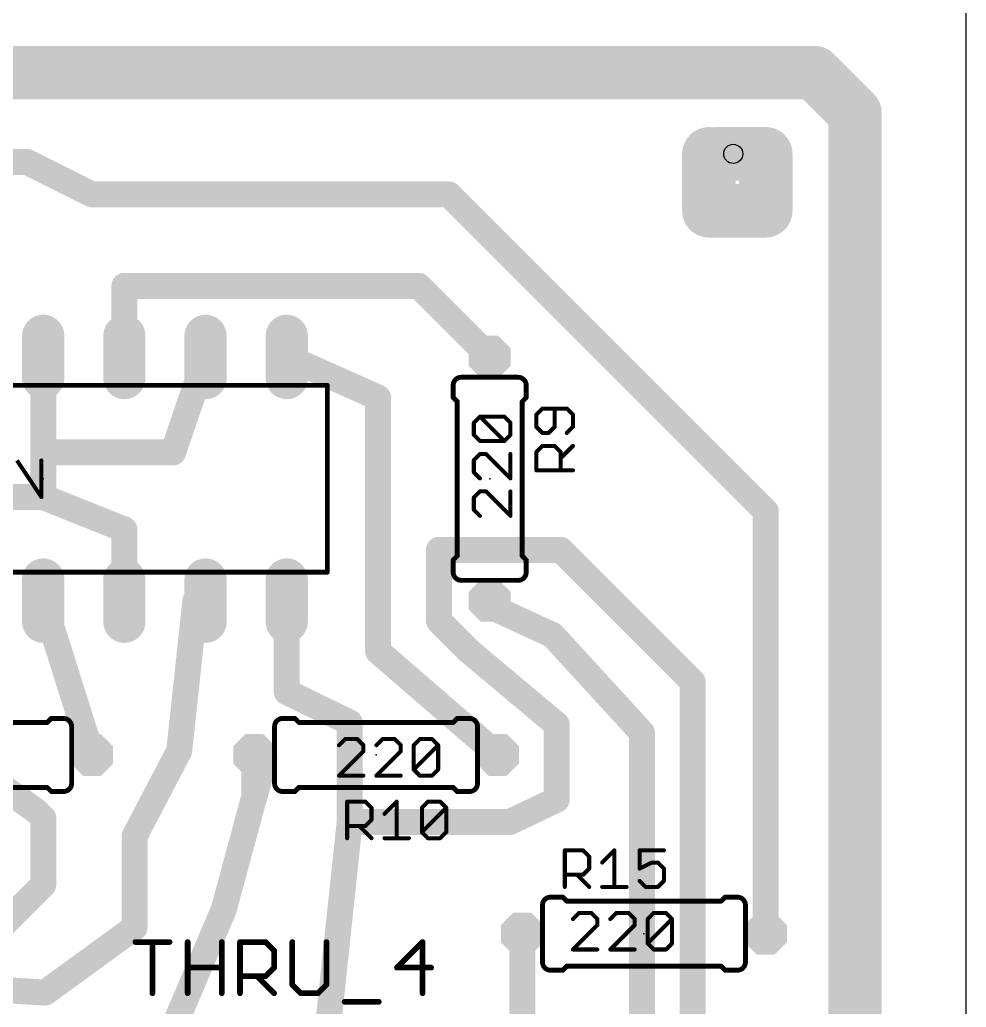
# Model space of a CAD drawing. Extents: x -0.06 to 3.94, y -0.06 to 3.15.
# Drawn here: x 2.771 to 3.937, y 0.649 to 1.865 of the extents above; entities that cross this region are included whole.
import ezdxf

# ---------------------------------------------------------------- set-up
doc = ezdxf.new("R2010")
doc.units = 0
for name, color, linetype in [('16', 175, 'CONTINUOUS'), ('17', 82, 'CONTINUOUS'), ('20', 7, 'CONTINUOUS'), ('21', 253, 'CONTINUOUS'), ('23', 7, 'CONTINUOUS'), ('25', 253, 'CONTINUOUS'), ('27', 253, 'CONTINUOUS'), ('46', 140, 'CONTINUOUS'), ('51', 253, 'CONTINUOUS')]:
    doc.layers.add(name, color=color, linetype=linetype)

# ---------------------------------------------------------------- blocks, each defined once
blk = doc.blocks.new('LONGP100')
at = {"const_width": 1}
blk.add_lwpolyline([(-0.5, 0), (0.5, 0)], dxfattribs=at)
at = {"const_width": 0.5}
for points in [[(-0.5, 0.25, 1), (-0.5, -0.25)], [(0.5, -0.25, 1), (0.5, 0.25)]]:
    blk.add_lwpolyline(points, format="xyb", dxfattribs=at)
blk = doc.blocks.new('RECT')
blk.add_solid([(-0.5, -0.5), (0.5, -0.5), (-0.5, 0.5), (0.5, 0.5)])
blk = doc.blocks.new('OCTAGONP')
at = {"const_width": 0.5}
blk.add_lwpolyline([(-0.25, -0.103553), (-0.25, 0.103553), (-0.103553, 0.25), (0.103553, 0.25), (0.25, 0.103553), (0.25, -0.103553), (0.103553, -0.25), (-0.103553, -0.25), (-0.25, -0.103553), (-0.25, 0.103553)], dxfattribs=at)

msp = doc.modelspace()

# ---------------------------------------------------------------- linework, layer by layer
at = {"layer": '16', "const_width": 0.032}
for points in [[(2.78, 1.69), (2.62, 1.69)], [(2.86, 1.65), (2.78, 1.69)], [(3.3, 1.65), (2.86, 1.65)], [(3.69, 1.26), (3.3, 1.65)], [(2.9, 1.5375), (2.9, 1.45)], [(3.2625, 1.5375), (2.9, 1.5375)], [(3.35, 1.45), (3.2625, 1.5375)], [(2.8, 1.3325), (2.8, 1.45)], [(2.96, 1.3325), (3, 1.45)], [(3.1, 1.45), (3.2125, 1.4)], [(3.2125, 1.4), (3.2125, 1.0875)], [(2.8, 1.2775), (2.8, 1.3325)], [(2.8, 1.3325), (2.96, 1.3325)], [(2.6, 1.2775), (2.8, 1.2775)], [(2.8, 1.2775), (2.9, 1.2375)], [(3.69, 0.74), (3.69, 1.26)], [(2.9, 1.2375), (2.9, 1.15)], [(3.2875, 1.2125), (3.2875, 1.125)], [(3.4375, 1.2125), (3.2875, 1.2125)], [(3.6, 1.05), (3.4375, 1.2125)], [(2.8, 1.15), (2.86, 0.96)], [(2.9875, 1.15), (2.9675, 0.965)], [(3, 1.15), (2.9875, 1.15)], [(3.1, 1.0375), (3.1, 1.15)], [(3.3625, 1.1375), (3.35, 1.15)], [(3.4275, 1.1075), (3.3625, 1.1375)], [(3.2875, 1.125), (3.325, 1.0875)], [(3.5375, 0.9875), (3.4275, 1.1075)], [(3.2125, 1.0875), (3.36, 0.96)], [(3.325, 1.0875), (3.4325, 0.9975)], [(3.6, 0.34), (3.6, 1.05)], [(3.1775, 1), (3.1, 1.0375)], [(2.7925, 0.89), (2.61, 1.0225)], [(3.1775, 0.8775), (3.1775, 1)], [(3.4325, 0.9975), (3.4325, 0.905)], [(3.5375, 0.375), (3.5375, 0.9875)], [(2.9675, 0.965), (2.9125, 0.86)], [(3.06, 0.9075), (3.06, 0.96)], [(3.0225, 0.77), (3.0725, 0.955)], [(3.0725, 0.955), (3.06, 0.9075)], [(3.4325, 0.905), (3.375, 0.8775)], [(2.8, 0.8825), (2.7925, 0.89)], [(2.8, 0.8), (2.8, 0.8825)], [(3.1375, 0.5), (3.1775, 0.8775)], [(3.375, 0.8775), (3.1775, 0.8775)], [(2.9125, 0.86), (2.9125, 0.7475)], [(2.7375, 0.7375), (2.8, 0.8)], [(2.95, 0.6), (3.0225, 0.77)], [(2.9125, 0.7475), (2.8025, 0.6675)], [(3.39, 0.74), (3.39, 0.631339)], [(2.8025, 0.6675), (2.6325, 0.6775)]]:
    msp.add_lwpolyline(points, dxfattribs=at)
at = {"layer": '16', "const_width": 0.016}
for points in [[(2.783578, 1.697155, 1), (2.776422, 1.682845)], [(2.78, 1.682, 1), (2.78, 1.698)], [(2.86, 1.658, 1), (2.86, 1.642)], [(3.305657, 1.655657, 1), (3.294343, 1.644343)], [(3.3, 1.642, 1), (3.3, 1.658)], [(2.856422, 1.642845, 1), (2.863578, 1.657155)], [(2.908, 1.5375, 1), (2.892, 1.5375)], [(2.9, 1.5455, 1), (2.9, 1.5295)], [(3.268157, 1.543157, 1), (3.256843, 1.531843)], [(3.2625, 1.5295, 1), (3.2625, 1.5455)], [(2.808, 1.45, 1), (2.792, 1.45)], [(3.007573, 1.447422, 1), (2.992427, 1.452578)], [(3.103249, 1.45731, 1), (3.096751, 1.44269)], [(3.344343, 1.444343, 1), (3.355657, 1.455657)], [(2.892, 1.45, 1), (2.908, 1.45)], [(3.2205, 1.4, 1), (3.2045, 1.4)], [(3.209251, 1.39269, 1), (3.215749, 1.40731)], [(2.808, 1.3325, 1), (2.792, 1.3325)], [(2.8, 1.3405, 1), (2.8, 1.3245)], [(2.792, 1.3325, 1), (2.808, 1.3325)], [(2.952427, 1.335078, 1), (2.967573, 1.329922)], [(2.96, 1.3245, 1), (2.96, 1.3405)], [(2.802971, 1.284928, 1), (2.797029, 1.270072)], [(2.8, 1.2695, 1), (2.8, 1.2855)], [(2.792, 1.2775, 1), (2.808, 1.2775)], [(3.698, 1.26, 1), (3.682, 1.26)], [(3.684343, 1.254343, 1), (3.695657, 1.265657)], [(2.908, 1.2375, 1), (2.892, 1.2375)], [(2.897029, 1.230072, 1), (2.902971, 1.244928)], [(3.2955, 1.2125, 1), (3.2795, 1.2125)], [(3.2875, 1.2205, 1), (3.2875, 1.2045)], [(3.443157, 1.218157, 1), (3.431843, 1.206843)], [(3.4375, 1.2045, 1), (3.4375, 1.2205)], [(2.807629, 1.152409, 1), (2.792371, 1.147591)], [(2.892, 1.15, 1), (2.908, 1.15)], [(2.9875, 1.158, 1), (2.9875, 1.142)], [(2.995454, 1.14914, 1), (2.979546, 1.15086)], [(3, 1.142, 1), (3, 1.158)], [(3.108, 1.15, 1), (3.092, 1.15)], [(3.355657, 1.155657, 1), (3.344343, 1.144343)], [(3.365852, 1.144764, 1), (3.359148, 1.130236)], [(3.356843, 1.131843, 1), (3.368157, 1.143157)], [(3.293157, 1.130657, 1), (3.281843, 1.119343)], [(3.2795, 1.125, 1), (3.2955, 1.125)], [(3.433397, 1.112906, 1), (3.421603, 1.102094)], [(3.424148, 1.100236, 1), (3.430852, 1.114764)], [(3.217732, 1.093552, 1), (3.207268, 1.081448)], [(3.2045, 1.0875, 1), (3.2205, 1.0875)], [(3.330135, 1.093634, 1), (3.319865, 1.081366)], [(3.319343, 1.081843, 1), (3.330657, 1.093157)], [(3.608, 1.05, 1), (3.592, 1.05)], [(3.594343, 1.044343, 1), (3.605657, 1.055657)], [(3.103484, 1.044701, 1), (3.096516, 1.030299)], [(3.092, 1.0375, 1), (3.108, 1.0375)], [(3.1855, 1, 1), (3.1695, 1)], [(3.174016, 0.992799, 1), (3.180984, 1.007201)], [(3.4405, 0.9975, 1), (3.4245, 0.9975)], [(3.427365, 0.991366, 1), (3.437635, 1.003634)], [(3.5455, 0.9875, 1), (3.5295, 0.9875)], [(3.531603, 0.982094, 1), (3.543397, 0.992906)], [(2.959546, 0.96586, 1), (2.975454, 0.96414)], [(2.974587, 0.961288, 1), (2.960413, 0.968712)], [(3.068, 0.96, 1), (3.052, 0.96)], [(3.354768, 0.953948, 1), (3.365232, 0.966052)], [(2.852371, 0.957591, 1), (2.867629, 0.962409)], [(3.080237, 0.952964, 1), (3.064763, 0.957036)], [(3.080223, 0.952913, 1), (3.064777, 0.957087)], [(3.052263, 0.909536, 1), (3.067737, 0.905464)], [(3.052, 0.9075, 1), (3.068, 0.9075)], [(3.4245, 0.905, 1), (3.4405, 0.905)], [(3.435952, 0.897783, 1), (3.429048, 0.912217)], [(2.798157, 0.895657, 1), (2.786843, 0.884343)], [(2.7878, 0.883526, 1), (2.7972, 0.896474)], [(2.808, 0.8825, 1), (2.792, 0.8825)], [(2.794343, 0.876843, 1), (2.805657, 0.888157)], [(3.1775, 0.8855, 1), (3.1775, 0.8695)], [(3.185455, 0.876657, 1), (3.169545, 0.878343)], [(3.371548, 0.884717, 1), (3.378452, 0.870283)], [(3.375, 0.8695, 1), (3.375, 0.8855)], [(2.9205, 0.86, 1), (2.9045, 0.86)], [(3.1695, 0.8775, 1), (3.1855, 0.8775)], [(2.905413, 0.863712, 1), (2.919587, 0.856288)], [(2.805657, 0.794343, 1), (2.794343, 0.805657)], [(2.792, 0.8, 1), (2.808, 0.8)], [(3.014777, 0.772087, 1), (3.030223, 0.767913)], [(3.029859, 0.766862, 1), (3.015141, 0.773138)], [(2.9045, 0.7475, 1), (2.9205, 0.7475)], [(2.917205, 0.74103, 1), (2.907795, 0.75397)], [(3.398, 0.74, 1), (3.382, 0.74)], [(3.682, 0.74, 1), (3.698, 0.74)], [(2.797795, 0.67397, 1), (2.807205, 0.66103)], [(2.80203, 0.659514, 1), (2.80297, 0.675486)]]:
    msp.add_lwpolyline(points, format="xyb", dxfattribs=at)
at = {"layer": '20'}
msp.add_line((3.937008, 0), (3.937008, 3.149606), dxfattribs=at)
msp.add_circle((3.65, 1.7), 0.011811, dxfattribs=at)
at = {"layer": '21'}
for points, const_width in [([(3.315, 1.425, 0.414214), (3.305, 1.415)], 0.006), ([(3.315, 1.4235, 1), (3.315, 1.4265)], 0.003), ([(3.395, 1.415, 0.414214), (3.385, 1.425)], 0.006), ([(3.385, 1.4265, 1), (3.385, 1.4235)], 0.003), ([(3.1515, 1.415, 1), (3.1485, 1.415)], 0.003), ([(3.15, 1.4135, 1), (3.15, 1.4165)], 0.003), ([(3.3065, 1.415, 1), (3.3035, 1.415)], 0.003), ([(3.3035, 1.415, 1), (3.3065, 1.415)], 0.003), ([(3.3965, 1.415, 1), (3.3935, 1.415)], 0.003), ([(3.3935, 1.415, 1), (3.3965, 1.415)], 0.003), ([(3.306061, 1.401061, 1), (3.303939, 1.398939)], 0.003), ([(3.3035, 1.4, 1), (3.3065, 1.4)], 0.003), ([(3.3935, 1.4, 1), (3.3965, 1.4)], 0.003), ([(3.396061, 1.398939, 1), (3.393939, 1.401061)], 0.003), ([(3.3115, 1.395, 1), (3.3085, 1.395)], 0.003), ([(3.308939, 1.393939, 1), (3.311061, 1.396061)], 0.003), ([(3.3915, 1.395, 1), (3.3885, 1.395)], 0.003), ([(3.388939, 1.396061, 1), (3.391061, 1.393939)], 0.003), ([(3.3085, 1.205, 1), (3.3115, 1.205)], 0.003), ([(3.311061, 1.203939, 1), (3.308939, 1.206061)], 0.003), ([(3.391061, 1.206061, 1), (3.388939, 1.203939)], 0.003), ([(3.3885, 1.205, 1), (3.3915, 1.205)], 0.003), ([(3.3065, 1.2, 1), (3.3035, 1.2)], 0.003), ([(3.303939, 1.201061, 1), (3.306061, 1.198939)], 0.003), ([(3.3965, 1.2, 1), (3.3935, 1.2)], 0.003), ([(3.393939, 1.198939, 1), (3.396061, 1.201061)], 0.003), ([(3.1485, 1.185, 1), (3.1515, 1.185)], 0.003), ([(3.15, 1.1835, 1), (3.15, 1.1865)], 0.003), ([(3.305, 1.185, 0.414214), (3.315, 1.175)], 0.006), ([(3.3065, 1.185, 1), (3.3035, 1.185)], 0.003), ([(3.3035, 1.185, 1), (3.3065, 1.185)], 0.003), ([(3.385, 1.175, 0.414214), (3.395, 1.185)], 0.006), ([(3.3965, 1.185, 1), (3.3935, 1.185)], 0.003), ([(3.3935, 1.185, 1), (3.3965, 1.185)], 0.003), ([(3.315, 1.1735, 1), (3.315, 1.1765)], 0.003), ([(3.385, 1.1765, 1), (3.385, 1.1735)], 0.003), ([(2.803939, 1.001061, 1), (2.806061, 0.998939)], 0.003), ([(2.805, 0.9985, 1), (2.805, 1.0015)], 0.003), ([(2.81, 1.0065, 1), (2.81, 1.0035)], 0.003), ([(2.811061, 1.003939, 1), (2.808939, 1.006061)], 0.003), ([(2.835, 0.995, 0.414214), (2.825, 1.005)], 0.006), ([(2.825, 1.0065, 1), (2.825, 1.0035)], 0.003), ([(2.825, 1.0035, 1), (2.825, 1.0065)], 0.003), ([(3.095, 1.005, 0.414214), (3.085, 0.995)], 0.006), ([(3.095, 1.0065, 1), (3.095, 1.0035)], 0.003), ([(3.095, 1.0035, 1), (3.095, 1.0065)], 0.003), ([(3.111061, 1.006061, 1), (3.108939, 1.003939)], 0.003), ([(3.11, 1.0035, 1), (3.11, 1.0065)], 0.003), ([(3.115, 1.0015, 1), (3.115, 0.9985)], 0.003), ([(3.113939, 0.998939, 1), (3.116061, 1.001061)], 0.003), ([(3.303939, 1.001061, 1), (3.306061, 0.998939)], 0.003), ([(3.305, 0.9985, 1), (3.305, 1.0015)], 0.003), ([(3.31, 1.0065, 1), (3.31, 1.0035)], 0.003), ([(3.311061, 1.003939, 1), (3.308939, 1.006061)], 0.003), ([(3.335, 0.995, 0.414214), (3.325, 1.005)], 0.006), ([(3.325, 1.0065, 1), (3.325, 1.0035)], 0.003), ([(3.325, 1.0035, 1), (3.325, 1.0065)], 0.003), ([(2.8335, 0.995, 1), (2.8365, 0.995)], 0.003), ([(3.0835, 0.995, 1), (3.0865, 0.995)], 0.003), ([(3.3335, 0.995, 1), (3.3365, 0.995)], 0.003), ([(2.825, 0.915, 0.414214), (2.835, 0.925)], 0.006), ([(2.8365, 0.925, 1), (2.8335, 0.925)], 0.003), ([(3.085, 0.925, 0.414214), (3.095, 0.915)], 0.006), ([(3.0865, 0.925, 1), (3.0835, 0.925)], 0.003), ([(3.325, 0.915, 0.414214), (3.335, 0.925)], 0.006), ([(3.3365, 0.925, 1), (3.3335, 0.925)], 0.003), ([(2.806061, 0.921061, 1), (2.803939, 0.918939)], 0.003), ([(2.805, 0.9185, 1), (2.805, 0.9215)], 0.003), ([(2.81, 0.9165, 1), (2.81, 0.9135)], 0.003), ([(2.808939, 0.913939, 1), (2.811061, 0.916061)], 0.003), ([(2.825, 0.9165, 1), (2.825, 0.9135)], 0.003), ([(2.825, 0.9135, 1), (2.825, 0.9165)], 0.003), ([(3.095, 0.9165, 1), (3.095, 0.9135)], 0.003), ([(3.095, 0.9135, 1), (3.095, 0.9165)], 0.003), ([(3.108939, 0.916061, 1), (3.111061, 0.913939)], 0.003), ([(3.11, 0.9135, 1), (3.11, 0.9165)], 0.003), ([(3.115, 0.9215, 1), (3.115, 0.9185)], 0.003), ([(3.116061, 0.918939, 1), (3.113939, 0.921061)], 0.003), ([(3.306061, 0.921061, 1), (3.303939, 0.918939)], 0.003), ([(3.305, 0.9185, 1), (3.305, 0.9215)], 0.003), ([(3.31, 0.9165, 1), (3.31, 0.9135)], 0.003), ([(3.308939, 0.913939, 1), (3.311061, 0.916061)], 0.003), ([(3.325, 0.9165, 1), (3.325, 0.9135)], 0.003), ([(3.325, 0.9135, 1), (3.325, 0.9165)], 0.003), ([(3.425, 0.785, 0.414214), (3.415, 0.775)], 0.006), ([(3.425, 0.7865, 1), (3.425, 0.7835)], 0.003), ([(3.425, 0.7835, 1), (3.425, 0.7865)], 0.003), ([(3.441061, 0.786061, 1), (3.438939, 0.783939)], 0.003), ([(3.44, 0.7835, 1), (3.44, 0.7865)], 0.003), ([(3.445, 0.7815, 1), (3.445, 0.7785)], 0.003), ([(3.443939, 0.778939, 1), (3.446061, 0.781061)], 0.003), ([(3.633939, 0.781061, 1), (3.636061, 0.778939)], 0.003), ([(3.635, 0.7785, 1), (3.635, 0.7815)], 0.003), ([(3.64, 0.7865, 1), (3.64, 0.7835)], 0.003), ([(3.641061, 0.783939, 1), (3.638939, 0.786061)], 0.003), ([(3.665, 0.775, 0.414214), (3.655, 0.785)], 0.006), ([(3.655, 0.7865, 1), (3.655, 0.7835)], 0.003), ([(3.655, 0.7835, 1), (3.655, 0.7865)], 0.003), ([(3.4135, 0.775, 1), (3.4165, 0.775)], 0.003), ([(3.6635, 0.775, 1), (3.6665, 0.775)], 0.003), ([(3.415, 0.705, 0.414214), (3.425, 0.695)], 0.006), ([(3.4165, 0.705, 1), (3.4135, 0.705)], 0.003), ([(3.655, 0.695, 0.414214), (3.665, 0.705)], 0.006), ([(3.6665, 0.705, 1), (3.6635, 0.705)], 0.003), ([(3.425, 0.6965, 1), (3.425, 0.6935)], 0.003), ([(3.425, 0.6935, 1), (3.425, 0.6965)], 0.003), ([(3.438939, 0.696061, 1), (3.441061, 0.693939)], 0.003), ([(3.44, 0.6935, 1), (3.44, 0.6965)], 0.003), ([(3.445, 0.7015, 1), (3.445, 0.6985)], 0.003), ([(3.446061, 0.698939, 1), (3.443939, 0.701061)], 0.003), ([(3.636061, 0.701061, 1), (3.633939, 0.698939)], 0.003), ([(3.635, 0.6985, 1), (3.635, 0.7015)], 0.003), ([(3.64, 0.6965, 1), (3.64, 0.6935)], 0.003), ([(3.638939, 0.693939, 1), (3.641061, 0.696061)], 0.003), ([(3.655, 0.6965, 1), (3.655, 0.6935)], 0.003), ([(3.655, 0.6935, 1), (3.655, 0.6965)], 0.003)]:
    msp.add_lwpolyline(points, format="xyb", dxfattribs=dict(at, const_width=const_width))
at = {"layer": '21', "const_width": 0.006}
for points in [[(3.15, 1.415), (2.45, 1.415)], [(3.15, 1.415), (3.15, 1.185)], [(3.305, 1.415), (3.305, 1.4)], [(3.395, 1.415), (3.395, 1.4)], [(3.31, 1.395), (3.305, 1.4)], [(3.39, 1.395), (3.395, 1.4)], [(3.31, 1.205), (3.31, 1.395)], [(3.39, 1.205), (3.39, 1.395)], [(3.31, 1.205), (3.305, 1.2)], [(3.39, 1.205), (3.395, 1.2)], [(3.305, 1.185), (3.305, 1.2)], [(3.395, 1.185), (3.395, 1.2)], [(2.45, 1.185), (3.15, 1.185)], [(2.805, 1), (2.615, 1)], [(2.805, 1), (2.81, 1.005)], [(2.825, 1.005), (2.81, 1.005)], [(3.095, 1.005), (3.11, 1.005)], [(3.115, 1), (3.11, 1.005)], [(3.115, 1), (3.305, 1)], [(3.305, 1), (3.31, 1.005)], [(3.325, 1.005), (3.31, 1.005)], [(2.805, 0.92), (2.615, 0.92)], [(2.805, 0.92), (2.81, 0.915)], [(2.825, 0.915), (2.81, 0.915)], [(3.095, 0.915), (3.11, 0.915)], [(3.115, 0.92), (3.11, 0.915)], [(3.115, 0.92), (3.305, 0.92)], [(3.305, 0.92), (3.31, 0.915)], [(3.325, 0.915), (3.31, 0.915)], [(3.425, 0.785), (3.44, 0.785)], [(3.445, 0.78), (3.44, 0.785)], [(3.635, 0.78), (3.445, 0.78)], [(3.635, 0.78), (3.64, 0.785)], [(3.655, 0.785), (3.64, 0.785)], [(3.425, 0.695), (3.44, 0.695)], [(3.445, 0.7), (3.44, 0.695)], [(3.635, 0.7), (3.445, 0.7)], [(3.635, 0.7), (3.64, 0.695)], [(3.655, 0.695), (3.64, 0.695)]]:
    msp.add_lwpolyline(points, dxfattribs=at)
at = {"layer": '23'}
for p in [(2.8, 1.3), (3.35, 1.3), (3.21, 0.96), (3.54, 0.74)]:
    msp.add_point(p, dxfattribs=at)
at = {"layer": '25'}
for points, const_width in [([(3.414968, 1.386486), (3.407462, 1.37898)], 0.005), ([(3.444994, 1.386486), (3.414968, 1.386486)], 0.005), ([(3.429981, 1.363967), (3.429981, 1.386486)], 0.005), ([(3.4525, 1.37898), (3.444994, 1.386486)], 0.005), ([(3.407462, 1.37898), (3.407462, 1.363967)], 0.005), ([(3.4525, 1.363967), (3.4525, 1.37898)], 0.005), ([(3.407462, 1.363967), (3.414968, 1.356461)], 0.005), ([(3.422474, 1.356461), (3.429981, 1.363967)], 0.005), ([(3.444994, 1.356461), (3.4525, 1.363967)], 0.005), ([(3.414968, 1.356461), (3.422474, 1.356461)], 0.005), ([(3.407462, 1.332941), (3.414968, 1.340447)], 0.005), ([(3.414968, 1.340447), (3.429981, 1.340447)], 0.005), ([(3.429981, 1.340447), (3.437487, 1.332941)], 0.005), ([(3.437487, 1.325434), (3.4525, 1.340447)], 0.005), ([(3.407462, 1.310421), (3.407462, 1.332941)], 0.005), ([(3.437487, 1.332941), (3.437487, 1.310421)], 0.005), ([(3.4525, 1.310421), (3.407462, 1.310421)], 0.005), ([(3.174382, 0.8575), (3.174382, 0.902538)], 0.005), ([(3.174382, 0.902538), (3.196901, 0.902538)], 0.005), ([(3.196901, 0.902538), (3.204408, 0.895032)], 0.005), ([(3.220421, 0.887526), (3.235434, 0.902538)], 0.005), ([(3.235434, 0.902538), (3.235434, 0.8575)], 0.005), ([(3.266461, 0.895032), (3.273967, 0.902538)], 0.005), ([(3.273967, 0.902538), (3.28898, 0.902538)], 0.005), ([(3.28898, 0.902538), (3.296486, 0.895032)], 0.005), ([(3.204408, 0.895032), (3.204408, 0.880019)], 0.005), ([(3.266461, 0.865006), (3.266461, 0.895032)], 0.005), ([(3.266461, 0.865006), (3.296486, 0.895032)], 0.005), ([(3.296486, 0.895032), (3.296486, 0.865006)], 0.005), ([(3.204408, 0.880019), (3.196901, 0.872513)], 0.005), ([(3.196901, 0.872513), (3.174382, 0.872513)], 0.005), ([(3.189395, 0.872513), (3.204408, 0.8575)], 0.005), ([(3.273967, 0.8575), (3.266461, 0.865006)], 0.005), ([(3.296486, 0.865006), (3.28898, 0.8575)], 0.005), ([(3.220421, 0.8575), (3.250447, 0.8575)], 0.005), ([(3.28898, 0.8575), (3.273967, 0.8575)], 0.005), ([(3.4425, 0.7975), (3.4425, 0.842538)], 0.005), ([(3.4425, 0.842538), (3.465019, 0.842538)], 0.005), ([(3.465019, 0.842538), (3.472526, 0.835032)], 0.005), ([(3.488539, 0.827526), (3.503552, 0.842538)], 0.005), ([(3.503552, 0.842538), (3.503552, 0.7975)], 0.005), ([(3.564604, 0.842538), (3.534578, 0.842538)], 0.005), ([(3.534578, 0.842538), (3.534578, 0.820019)], 0.005), ([(3.472526, 0.835032), (3.472526, 0.820019)], 0.005), ([(3.534578, 0.820019), (3.549591, 0.827526)], 0.005), ([(3.549591, 0.827526), (3.557098, 0.827526)], 0.005), ([(3.557098, 0.827526), (3.564604, 0.820019)], 0.005), ([(3.465019, 0.812513), (3.4425, 0.812513)], 0.005), ([(3.457513, 0.812513), (3.472526, 0.7975)], 0.005), ([(3.472526, 0.820019), (3.465019, 0.812513)], 0.005), ([(3.564604, 0.820019), (3.564604, 0.805006)], 0.005), ([(3.542085, 0.7975), (3.534578, 0.805006)], 0.005), ([(3.564604, 0.805006), (3.557098, 0.7975)], 0.005), ([(3.488539, 0.7975), (3.518565, 0.7975)], 0.005), ([(3.557098, 0.7975), (3.542085, 0.7975)], 0.005), ([(2.9135, 0.729703), (2.955536, 0.729703)], 0.007), ([(2.934518, 0.66665), (2.934518, 0.729703)], 0.007), ([(2.977955, 0.66665), (2.977955, 0.729703)], 0.007), ([(3.019991, 0.729703), (3.019991, 0.66665)], 0.007), ([(3.04241, 0.66665), (3.04241, 0.729703)], 0.007), ([(3.04241, 0.729703), (3.073937, 0.729703)], 0.007), ([(3.073937, 0.729703), (3.084446, 0.719195)], 0.007), ([(3.106865, 0.729703), (3.106865, 0.677159)], 0.007), ([(3.148901, 0.677159), (3.148901, 0.729703)], 0.007), ([(3.267302, 0.729703), (3.235775, 0.698177)], 0.007), ([(3.267302, 0.66665), (3.267302, 0.729703)], 0.007), ([(3.084446, 0.719195), (3.084446, 0.698177)], 0.007), ([(2.977955, 0.698177), (3.019991, 0.698177)], 0.007), ([(3.084446, 0.698177), (3.073937, 0.687668)], 0.007), ([(3.235775, 0.698177), (3.277811, 0.698177)], 0.007), ([(3.073937, 0.687668), (3.04241, 0.687668)], 0.007), ([(3.063428, 0.687668), (3.084446, 0.66665)], 0.007), ([(3.106865, 0.677159), (3.117374, 0.66665)], 0.007), ([(3.117374, 0.66665), (3.138392, 0.66665)], 0.007), ([(3.138392, 0.66665), (3.148901, 0.677159)], 0.007), ([(3.17132, 0.656141), (3.213356, 0.656141)], 0.007)]:
    msp.add_lwpolyline(points, dxfattribs=dict(at, const_width=const_width))
for points, const_width in [([(3.414968, 1.387736, 1), (3.414968, 1.385236)], 0.0025), ([(3.415852, 1.385602, 1), (3.414084, 1.38737)], 0.0025), ([(3.431231, 1.386486, 1), (3.428731, 1.386486)], 0.0025), ([(3.445877, 1.38737, 1), (3.44411, 1.385602)], 0.0025), ([(3.444994, 1.385236, 1), (3.444994, 1.387736)], 0.0025), ([(3.408712, 1.37898, 1), (3.406212, 1.37898)], 0.0025), ([(3.406578, 1.379864, 1), (3.408345, 1.378096)], 0.0025), ([(3.45375, 1.37898, 1), (3.45125, 1.37898)], 0.0025), ([(3.451616, 1.378096, 1), (3.453384, 1.379864)], 0.0025), ([(3.408345, 1.364851, 1), (3.406578, 1.363083)], 0.0025), ([(3.406212, 1.363967, 1), (3.408712, 1.363967)], 0.0025), ([(3.428731, 1.363967, 1), (3.431231, 1.363967)], 0.0025), ([(3.430865, 1.363083, 1), (3.429097, 1.364851)], 0.0025), ([(3.45125, 1.363967, 1), (3.45375, 1.363967)], 0.0025), ([(3.453384, 1.363083, 1), (3.451616, 1.364851)], 0.0025), ([(3.414968, 1.357711, 1), (3.414968, 1.355211)], 0.0025), ([(3.414084, 1.355577, 1), (3.415852, 1.357345)], 0.0025), ([(3.421591, 1.357345, 1), (3.423358, 1.355577)], 0.0025), ([(3.422474, 1.355211, 1), (3.422474, 1.357711)], 0.0025), ([(3.44411, 1.357345, 1), (3.445877, 1.355577)], 0.0025), ([(3.414968, 1.341697, 1), (3.414968, 1.339197)], 0.0025), ([(3.415852, 1.339563, 1), (3.414084, 1.341331)], 0.0025), ([(3.430865, 1.341331, 1), (3.429097, 1.339563)], 0.0025), ([(3.429981, 1.339197, 1), (3.429981, 1.341697)], 0.0025), ([(3.453384, 1.339563, 1), (3.451616, 1.341331)], 0.0025), ([(3.408712, 1.332941, 1), (3.406212, 1.332941)], 0.0025), ([(3.406578, 1.333824, 1), (3.408345, 1.332057)], 0.0025), ([(3.438737, 1.332941, 1), (3.436237, 1.332941)], 0.0025), ([(3.436603, 1.326318, 1), (3.438371, 1.32455)], 0.0025), ([(3.436603, 1.332057, 1), (3.438371, 1.333824)], 0.0025), ([(3.407462, 1.311671, 1), (3.407462, 1.309171)], 0.0025), ([(3.406212, 1.310421, 1), (3.408712, 1.310421)], 0.0025), ([(3.436237, 1.310421, 1), (3.438737, 1.310421)], 0.0025), ([(3.4525, 1.309171, 1), (3.4525, 1.311671)], 0.0025), ([(3.175632, 0.902538, 1), (3.173132, 0.902538)], 0.0025), ([(3.174382, 0.903788, 1), (3.174382, 0.901288)], 0.0025), ([(3.197785, 0.903422, 1), (3.196017, 0.901655)], 0.0025), ([(3.196901, 0.901288, 1), (3.196901, 0.903788)], 0.0025), ([(3.236684, 0.902538, 1), (3.234184, 0.902538)], 0.0025), ([(3.236318, 0.901655, 1), (3.23455, 0.903422)], 0.0025), ([(3.273967, 0.903788, 1), (3.273967, 0.901288)], 0.0025), ([(3.274851, 0.901655, 1), (3.273083, 0.903422)], 0.0025), ([(3.289864, 0.903422, 1), (3.288096, 0.901655)], 0.0025), ([(3.28898, 0.901288, 1), (3.28898, 0.903788)], 0.0025), ([(3.205658, 0.895032, 1), (3.203158, 0.895032)], 0.0025), ([(3.203524, 0.894148, 1), (3.205291, 0.895916)], 0.0025), ([(3.219537, 0.888409, 1), (3.221305, 0.886642)], 0.0025), ([(3.267711, 0.895032, 1), (3.265211, 0.895032)], 0.0025), ([(3.265577, 0.895916, 1), (3.267344, 0.894148)], 0.0025), ([(3.297736, 0.895032, 1), (3.295236, 0.895032)], 0.0025), ([(3.29737, 0.894148, 1), (3.295602, 0.895916)], 0.0025), ([(3.295602, 0.894148, 1), (3.29737, 0.895916)], 0.0025), ([(3.203158, 0.880019, 1), (3.205658, 0.880019)], 0.0025), ([(3.205291, 0.879135, 1), (3.203524, 0.880903)], 0.0025), ([(3.174382, 0.873763, 1), (3.174382, 0.871263)], 0.0025), ([(3.190279, 0.873397, 1), (3.188511, 0.871629)], 0.0025), ([(3.196017, 0.873397, 1), (3.197785, 0.871629)], 0.0025), ([(3.196901, 0.871263, 1), (3.196901, 0.873763)], 0.0025), ([(3.267344, 0.86589, 1), (3.265577, 0.864123)], 0.0025), ([(3.265577, 0.86589, 1), (3.267344, 0.864123)], 0.0025), ([(3.265211, 0.865006, 1), (3.267711, 0.865006)], 0.0025), ([(3.295236, 0.865006, 1), (3.297736, 0.865006)], 0.0025), ([(3.29737, 0.864123, 1), (3.295602, 0.86589)], 0.0025), ([(3.173132, 0.8575, 1), (3.175632, 0.8575)], 0.0025), ([(3.203524, 0.856616, 1), (3.205291, 0.858384)], 0.0025), ([(3.220421, 0.85875, 1), (3.220421, 0.85625)], 0.0025), ([(3.234184, 0.8575, 1), (3.236684, 0.8575)], 0.0025), ([(3.250447, 0.85625, 1), (3.250447, 0.85875)], 0.0025), ([(3.273967, 0.85875, 1), (3.273967, 0.85625)], 0.0025), ([(3.273083, 0.856616, 1), (3.274851, 0.858384)], 0.0025), ([(3.288096, 0.858384, 1), (3.289864, 0.856616)], 0.0025), ([(3.28898, 0.85625, 1), (3.28898, 0.85875)], 0.0025), ([(3.44375, 0.842538, 1), (3.44125, 0.842538)], 0.0025), ([(3.4425, 0.843788, 1), (3.4425, 0.841288)], 0.0025), ([(3.465903, 0.843422, 1), (3.464135, 0.841655)], 0.0025), ([(3.465019, 0.841288, 1), (3.465019, 0.843788)], 0.0025), ([(3.504802, 0.842538, 1), (3.502302, 0.842538)], 0.0025), ([(3.504436, 0.841655, 1), (3.502668, 0.843422)], 0.0025), ([(3.534578, 0.843788, 1), (3.534578, 0.841288)], 0.0025), ([(3.535828, 0.842538, 1), (3.533328, 0.842538)], 0.0025), ([(3.564604, 0.841288, 1), (3.564604, 0.843788)], 0.0025), ([(3.473776, 0.835032, 1), (3.471276, 0.835032)], 0.0025), ([(3.471642, 0.834148, 1), (3.473409, 0.835916)], 0.0025), ([(3.487655, 0.828409, 1), (3.489423, 0.826642)], 0.0025), ([(3.549591, 0.828776, 1), (3.549591, 0.826276)], 0.0025), ([(3.55015, 0.826408, 1), (3.549032, 0.828644)], 0.0025), ([(3.557982, 0.828409, 1), (3.556214, 0.826642)], 0.0025), ([(3.557098, 0.826276, 1), (3.557098, 0.828776)], 0.0025), ([(3.4425, 0.813763, 1), (3.4425, 0.811263)], 0.0025), ([(3.458397, 0.813397, 1), (3.456629, 0.811629)], 0.0025), ([(3.464135, 0.813397, 1), (3.465903, 0.811629)], 0.0025), ([(3.465019, 0.811263, 1), (3.465019, 0.813763)], 0.0025), ([(3.471276, 0.820019, 1), (3.473776, 0.820019)], 0.0025), ([(3.473409, 0.819135, 1), (3.471642, 0.820903)], 0.0025), ([(3.534019, 0.821137, 1), (3.535138, 0.818901)], 0.0025), ([(3.533328, 0.820019, 1), (3.535828, 0.820019)], 0.0025), ([(3.565854, 0.820019, 1), (3.563354, 0.820019)], 0.0025), ([(3.56372, 0.819135, 1), (3.565488, 0.820903)], 0.0025), ([(3.535462, 0.80589, 1), (3.533695, 0.804123)], 0.0025), ([(3.563354, 0.805006, 1), (3.565854, 0.805006)], 0.0025), ([(3.565488, 0.804123, 1), (3.56372, 0.80589)], 0.0025), ([(3.44125, 0.7975, 1), (3.44375, 0.7975)], 0.0025), ([(3.471642, 0.796616, 1), (3.473409, 0.798384)], 0.0025), ([(3.488539, 0.79875, 1), (3.488539, 0.79625)], 0.0025), ([(3.502302, 0.7975, 1), (3.504802, 0.7975)], 0.0025), ([(3.518565, 0.79625, 1), (3.518565, 0.79875)], 0.0025), ([(3.542085, 0.79875, 1), (3.542085, 0.79625)], 0.0025), ([(3.541201, 0.796616, 1), (3.542969, 0.798384)], 0.0025), ([(3.556214, 0.798384, 1), (3.557982, 0.796616)], 0.0025), ([(3.557098, 0.79625, 1), (3.557098, 0.79875)], 0.0025), ([(2.9135, 0.731453, 1), (2.9135, 0.727953)], 0.0035), ([(2.936268, 0.729703, 1), (2.932768, 0.729703)], 0.0035), ([(2.955536, 0.727953, 1), (2.955536, 0.731453)], 0.0035), ([(2.979705, 0.729703, 1), (2.976205, 0.729703)], 0.0035), ([(3.021741, 0.729703, 1), (3.018241, 0.729703)], 0.0035), ([(3.04416, 0.729703, 1), (3.04066, 0.729703)], 0.0035), ([(3.04241, 0.731453, 1), (3.04241, 0.727953)], 0.0035), ([(3.075174, 0.730941, 1), (3.072699, 0.728466)], 0.0035), ([(3.073937, 0.727953, 1), (3.073937, 0.731453)], 0.0035), ([(3.108615, 0.729703, 1), (3.105115, 0.729703)], 0.0035), ([(3.150651, 0.729703, 1), (3.147151, 0.729703)], 0.0035), ([(3.269052, 0.729703, 1), (3.265552, 0.729703)], 0.0035), ([(3.268539, 0.728466, 1), (3.266064, 0.730941)], 0.0035), ([(3.086196, 0.719195, 1), (3.082696, 0.719195)], 0.0035), ([(3.083208, 0.717957, 1), (3.085683, 0.720432)], 0.0035), ([(2.977955, 0.699927, 1), (2.977955, 0.696427)], 0.0035), ([(3.019991, 0.696427, 1), (3.019991, 0.699927)], 0.0035), ([(3.082696, 0.698177, 1), (3.086196, 0.698177)], 0.0035), ([(3.085683, 0.696939, 1), (3.083208, 0.699414)], 0.0035), ([(3.234537, 0.699414, 1), (3.237012, 0.696939)], 0.0035), ([(3.235775, 0.699927, 1), (3.235775, 0.696427)], 0.0035), ([(3.277811, 0.696427, 1), (3.277811, 0.699927)], 0.0035), ([(3.04241, 0.689418, 1), (3.04241, 0.685918)], 0.0035), ([(3.064665, 0.688905, 1), (3.06219, 0.68643)], 0.0035), ([(3.072699, 0.688905, 1), (3.075174, 0.68643)], 0.0035), ([(3.073937, 0.685918, 1), (3.073937, 0.689418)], 0.0035), ([(3.083208, 0.665412, 1), (3.085683, 0.667887)], 0.0035), ([(3.108102, 0.678396, 1), (3.105627, 0.675921)], 0.0035), ([(3.105115, 0.677159, 1), (3.108615, 0.677159)], 0.0035), ([(3.117374, 0.6684, 1), (3.117374, 0.6649)], 0.0035), ([(3.116136, 0.665412, 1), (3.118611, 0.667887)], 0.0035), ([(3.137154, 0.667887, 1), (3.139629, 0.665412)], 0.0035), ([(3.138392, 0.6649, 1), (3.138392, 0.6684)], 0.0035), ([(3.147151, 0.677159, 1), (3.150651, 0.677159)], 0.0035), ([(3.150138, 0.675921, 1), (3.147663, 0.678396)], 0.0035), ([(2.932768, 0.66665, 1), (2.936268, 0.66665)], 0.0035), ([(2.976205, 0.66665, 1), (2.979705, 0.66665)], 0.0035), ([(3.018241, 0.66665, 1), (3.021741, 0.66665)], 0.0035), ([(3.04066, 0.66665, 1), (3.04416, 0.66665)], 0.0035), ([(3.17132, 0.657891, 1), (3.17132, 0.654391)], 0.0035), ([(3.213356, 0.654391, 1), (3.213356, 0.657891)], 0.0035), ([(3.265552, 0.66665, 1), (3.269052, 0.66665)], 0.0035)]:
    msp.add_lwpolyline(points, format="xyb", dxfattribs=dict(at, const_width=const_width))
at = {"layer": '27', "const_width": 0.005}
for points in [[(3.330462, 1.36898), (3.337968, 1.376486)], [(3.337968, 1.376486), (3.367994, 1.376486)], [(3.367994, 1.346461), (3.337968, 1.376486)], [(3.367994, 1.376486), (3.3755, 1.36898)], [(3.330462, 1.353967), (3.330462, 1.36898)], [(3.3755, 1.36898), (3.3755, 1.353967)], [(3.337968, 1.346461), (3.330462, 1.353967)], [(3.3755, 1.353967), (3.367994, 1.346461)], [(3.367994, 1.346461), (3.337968, 1.346461)], [(3.337968, 1.330447), (3.330462, 1.32294)], [(3.330462, 1.32294), (3.330462, 1.307928)], [(3.345474, 1.330447), (3.337968, 1.330447)], [(3.3755, 1.300421), (3.345474, 1.330447)], [(3.3755, 1.330447), (3.3755, 1.300421)], [(2.767696, 1.322538), (2.797722, 1.2775)], [(2.797722, 1.2775), (2.797722, 1.322538)], [(3.330462, 1.307928), (3.337968, 1.300421)], [(3.337968, 1.284408), (3.330462, 1.276901)], [(3.330462, 1.276901), (3.330462, 1.261888)], [(3.345474, 1.284408), (3.337968, 1.284408)], [(3.3755, 1.254382), (3.345474, 1.284408)], [(3.3755, 1.284408), (3.3755, 1.254382)], [(3.330462, 1.261888), (3.337968, 1.254382)], [(3.171888, 0.979538), (3.164382, 0.972032)], [(3.186901, 0.979538), (3.171888, 0.979538)], [(3.194408, 0.972032), (3.186901, 0.979538)], [(3.194408, 0.964526), (3.194408, 0.972032)], [(3.217928, 0.979538), (3.210421, 0.972032)], [(3.23294, 0.979538), (3.217928, 0.979538)], [(3.240447, 0.972032), (3.23294, 0.979538)], [(3.240447, 0.964526), (3.240447, 0.972032)], [(3.256461, 0.972032), (3.263967, 0.979538)], [(3.256461, 0.942006), (3.256461, 0.972032)], [(3.256461, 0.942006), (3.286486, 0.972032)], [(3.263967, 0.979538), (3.27898, 0.979538)], [(3.27898, 0.979538), (3.286486, 0.972032)], [(3.286486, 0.972032), (3.286486, 0.942006)], [(3.164382, 0.9345), (3.194408, 0.964526)], [(3.210421, 0.9345), (3.240447, 0.964526)], [(3.194408, 0.9345), (3.164382, 0.9345)], [(3.240447, 0.9345), (3.210421, 0.9345)], [(3.263967, 0.9345), (3.256461, 0.942006)], [(3.27898, 0.9345), (3.263967, 0.9345)], [(3.286486, 0.942006), (3.27898, 0.9345)], [(3.460006, 0.765538), (3.4525, 0.758032)], [(3.475019, 0.765538), (3.460006, 0.765538)], [(3.482526, 0.758032), (3.475019, 0.765538)], [(3.506046, 0.765538), (3.498539, 0.758032)], [(3.521058, 0.765538), (3.506046, 0.765538)], [(3.528565, 0.758032), (3.521058, 0.765538)], [(3.544578, 0.758032), (3.552085, 0.765538)], [(3.552085, 0.765538), (3.567098, 0.765538)], [(3.567098, 0.765538), (3.574604, 0.758032)], [(3.482526, 0.750526), (3.482526, 0.758032)], [(3.528565, 0.750526), (3.528565, 0.758032)], [(3.544578, 0.728006), (3.544578, 0.758032)], [(3.544578, 0.728006), (3.574604, 0.758032)], [(3.574604, 0.758032), (3.574604, 0.728006)], [(3.4525, 0.7205), (3.482526, 0.750526)], [(3.498539, 0.7205), (3.528565, 0.750526)], [(3.552085, 0.7205), (3.544578, 0.728006)], [(3.574604, 0.728006), (3.567098, 0.7205)], [(3.482526, 0.7205), (3.4525, 0.7205)], [(3.528565, 0.7205), (3.498539, 0.7205)], [(3.567098, 0.7205), (3.552085, 0.7205)]]:
    msp.add_lwpolyline(points, dxfattribs=at)
at = {"layer": '27', "const_width": 0.0025}
for points in [[(3.337968, 1.377736, 1), (3.337968, 1.375236)], [(3.338852, 1.37737, 1), (3.337084, 1.375602)], [(3.338852, 1.375602, 1), (3.337084, 1.37737)], [(3.368877, 1.37737, 1), (3.36711, 1.375602)], [(3.367994, 1.375236, 1), (3.367994, 1.377736)], [(3.331712, 1.36898, 1), (3.329212, 1.36898)], [(3.329578, 1.369864, 1), (3.331345, 1.368096)], [(3.37675, 1.36898, 1), (3.37425, 1.36898)], [(3.374616, 1.368096, 1), (3.376384, 1.369864)], [(3.331345, 1.354851, 1), (3.329578, 1.353083)], [(3.329212, 1.353967, 1), (3.331712, 1.353967)], [(3.37425, 1.353967, 1), (3.37675, 1.353967)], [(3.376384, 1.353083, 1), (3.374616, 1.354851)], [(3.337968, 1.347711, 1), (3.337968, 1.345211)], [(3.337084, 1.345577, 1), (3.338852, 1.347344)], [(3.36711, 1.347344, 1), (3.368877, 1.345577)], [(3.36711, 1.345577, 1), (3.368877, 1.347344)], [(3.367994, 1.345211, 1), (3.367994, 1.347711)], [(3.331712, 1.32294, 1), (3.329212, 1.32294)], [(3.337968, 1.331697, 1), (3.337968, 1.329197)], [(3.338852, 1.329563, 1), (3.337084, 1.331331)], [(3.346358, 1.331331, 1), (3.344591, 1.329563)], [(3.345474, 1.329197, 1), (3.345474, 1.331697)], [(3.37675, 1.330447, 1), (3.37425, 1.330447)], [(2.798972, 1.322538, 1), (2.796472, 1.322538)], [(3.329578, 1.323824, 1), (3.331345, 1.322057)], [(3.331345, 1.308812, 1), (3.329578, 1.307044)], [(3.329212, 1.307928, 1), (3.331712, 1.307928)], [(3.337084, 1.299537, 1), (3.338852, 1.301305)], [(3.37425, 1.300421, 1), (3.37675, 1.300421)], [(3.374616, 1.299537, 1), (3.376384, 1.301305)], [(2.796472, 1.2775, 1), (2.798972, 1.2775)], [(2.796682, 1.276807, 1), (2.798762, 1.278193)], [(3.331712, 1.276901, 1), (3.329212, 1.276901)], [(3.329578, 1.277785, 1), (3.331345, 1.276017)], [(3.337968, 1.285658, 1), (3.337968, 1.283158)], [(3.338852, 1.283524, 1), (3.337084, 1.285291)], [(3.346358, 1.285291, 1), (3.344591, 1.283524)], [(3.345474, 1.283158, 1), (3.345474, 1.285658)], [(3.37675, 1.284408, 1), (3.37425, 1.284408)], [(3.331345, 1.262772, 1), (3.329578, 1.261005)], [(3.329212, 1.261888, 1), (3.331712, 1.261888)], [(3.337084, 1.253498, 1), (3.338852, 1.255266)], [(3.37425, 1.254382, 1), (3.37675, 1.254382)], [(3.374616, 1.253498, 1), (3.376384, 1.255266)], [(3.163498, 0.972916, 1), (3.165266, 0.971148)], [(3.171888, 0.980788, 1), (3.171888, 0.978288)], [(3.172772, 0.978655, 1), (3.171005, 0.980422)], [(3.187785, 0.980422, 1), (3.186017, 0.978655)], [(3.186901, 0.978288, 1), (3.186901, 0.980788)], [(3.195658, 0.972032, 1), (3.193158, 0.972032)], [(3.193524, 0.971148, 1), (3.195291, 0.972916)], [(3.209537, 0.972916, 1), (3.211305, 0.971148)], [(3.217928, 0.980788, 1), (3.217928, 0.978288)], [(3.218812, 0.978655, 1), (3.217044, 0.980422)], [(3.233824, 0.980422, 1), (3.232057, 0.978655)], [(3.23294, 0.978288, 1), (3.23294, 0.980788)], [(3.241697, 0.972032, 1), (3.239197, 0.972032)], [(3.239563, 0.971148, 1), (3.241331, 0.972916)], [(3.257711, 0.972032, 1), (3.255211, 0.972032)], [(3.255577, 0.972916, 1), (3.257344, 0.971148)], [(3.263967, 0.980788, 1), (3.263967, 0.978288)], [(3.264851, 0.978655, 1), (3.263083, 0.980422)], [(3.279864, 0.980422, 1), (3.278096, 0.978655)], [(3.27898, 0.978288, 1), (3.27898, 0.980788)], [(3.287736, 0.972032, 1), (3.285236, 0.972032)], [(3.28737, 0.971148, 1), (3.285602, 0.972916)], [(3.285602, 0.971148, 1), (3.28737, 0.972916)], [(3.193158, 0.964526, 1), (3.195658, 0.964526)], [(3.195291, 0.963642, 1), (3.193524, 0.965409)], [(3.239197, 0.964526, 1), (3.241697, 0.964526)], [(3.241331, 0.963642, 1), (3.239563, 0.965409)], [(3.164382, 0.93575, 1), (3.164382, 0.93325)], [(3.163498, 0.935384, 1), (3.165266, 0.933616)], [(3.194408, 0.93325, 1), (3.194408, 0.93575)], [(3.210421, 0.93575, 1), (3.210421, 0.93325)], [(3.209537, 0.935384, 1), (3.211305, 0.933616)], [(3.240447, 0.93325, 1), (3.240447, 0.93575)], [(3.257344, 0.94289, 1), (3.255577, 0.941123)], [(3.255577, 0.94289, 1), (3.257344, 0.941123)], [(3.255211, 0.942006, 1), (3.257711, 0.942006)], [(3.263967, 0.93575, 1), (3.263967, 0.93325)], [(3.263083, 0.933616, 1), (3.264851, 0.935384)], [(3.278096, 0.935384, 1), (3.279864, 0.933616)], [(3.27898, 0.93325, 1), (3.27898, 0.93575)], [(3.285236, 0.942006, 1), (3.287736, 0.942006)], [(3.28737, 0.941123, 1), (3.285602, 0.94289)], [(3.460006, 0.766788, 1), (3.460006, 0.764288)], [(3.46089, 0.764655, 1), (3.459123, 0.766422)], [(3.475903, 0.766422, 1), (3.474135, 0.764655)], [(3.475019, 0.764288, 1), (3.475019, 0.766788)], [(3.506046, 0.766788, 1), (3.506046, 0.764288)], [(3.50693, 0.764655, 1), (3.505162, 0.766422)], [(3.521942, 0.766422, 1), (3.520175, 0.764655)], [(3.521058, 0.764288, 1), (3.521058, 0.766788)], [(3.552085, 0.766788, 1), (3.552085, 0.764288)], [(3.552969, 0.764655, 1), (3.551201, 0.766422)], [(3.567982, 0.766422, 1), (3.566214, 0.764655)], [(3.567098, 0.764288, 1), (3.567098, 0.766788)], [(3.451616, 0.758916, 1), (3.453384, 0.757148)], [(3.483776, 0.758032, 1), (3.481276, 0.758032)], [(3.481642, 0.757148, 1), (3.483409, 0.758916)], [(3.497655, 0.758916, 1), (3.499423, 0.757148)], [(3.529815, 0.758032, 1), (3.527315, 0.758032)], [(3.527681, 0.757148, 1), (3.529449, 0.758916)], [(3.545828, 0.758032, 1), (3.543328, 0.758032)], [(3.543695, 0.758916, 1), (3.545462, 0.757148)], [(3.575854, 0.758032, 1), (3.573354, 0.758032)], [(3.575488, 0.757148, 1), (3.57372, 0.758916)], [(3.57372, 0.757148, 1), (3.575488, 0.758916)], [(3.481276, 0.750526, 1), (3.483776, 0.750526)], [(3.483409, 0.749642, 1), (3.481642, 0.751409)], [(3.527315, 0.750526, 1), (3.529815, 0.750526)], [(3.529449, 0.749642, 1), (3.527681, 0.751409)], [(3.545462, 0.72889, 1), (3.543695, 0.727123)], [(3.543695, 0.72889, 1), (3.545462, 0.727123)], [(3.575488, 0.727123, 1), (3.57372, 0.72889)], [(3.4525, 0.72175, 1), (3.4525, 0.71925)], [(3.451616, 0.721384, 1), (3.453384, 0.719616)], [(3.482526, 0.71925, 1), (3.482526, 0.72175)], [(3.498539, 0.72175, 1), (3.498539, 0.71925)], [(3.497655, 0.721384, 1), (3.499423, 0.719616)], [(3.528565, 0.71925, 1), (3.528565, 0.72175)], [(3.543328, 0.728006, 1), (3.545828, 0.728006)], [(3.552085, 0.72175, 1), (3.552085, 0.71925)], [(3.551201, 0.719616, 1), (3.552969, 0.721384)], [(3.566214, 0.721384, 1), (3.567982, 0.719616)], [(3.567098, 0.71925, 1), (3.567098, 0.72175)], [(3.573354, 0.728006, 1), (3.575854, 0.728006)]]:
    msp.add_lwpolyline(points, format="xyb", dxfattribs=at)
at = {"layer": '46', "const_width": 0.066}
for points in [[(0.02, 1.8), (3.75, 1.8)], [(3.75, 1.8), (3.8, 1.75)], [(3.8, 1.75), (3.8, 0.02)], [(3.62, 1.63), (3.62, 1.7)], [(3.63, 1.7), (3.69, 1.7)], [(3.69, 1.7), (3.69, 1.63)], [(3.69, 1.63), (3.62, 1.63)]]:
    msp.add_lwpolyline(points, dxfattribs=at)
at = {"layer": '46', "const_width": 0.033}
for points in [[(3.761667, 1.811667, 1), (3.738333, 1.788333)], [(3.75, 1.7835, 1), (3.75, 1.8165)], [(3.8165, 1.75, 1), (3.7835, 1.75)], [(3.788333, 1.738333, 1), (3.811667, 1.761667)], [(3.6365, 1.7, 1), (3.6035, 1.7)], [(3.63, 1.7165, 1), (3.63, 1.6835)], [(3.7065, 1.7, 1), (3.6735, 1.7)], [(3.69, 1.6835, 1), (3.69, 1.7165)], [(3.62, 1.6465, 1), (3.62, 1.6135)], [(3.69, 1.6135, 1), (3.69, 1.6465)], [(3.6035, 1.63, 1), (3.6365, 1.63)], [(3.6735, 1.63, 1), (3.7065, 1.63)]]:
    msp.add_lwpolyline(points, format="xyb", dxfattribs=at)
at = {"layer": '51'}
for points, const_width in [([(3.35, 1.45), (3.35, 1.435)], 0.024), ([(3.315, 1.425), (3.385, 1.425)], 0.006), ([(3.315, 1.175), (3.385, 1.175)], 0.006), ([(3.35, 1.165), (3.35, 1.15)], 0.024), ([(2.835, 0.925), (2.835, 0.995)], 0.006), ([(3.085, 0.995), (3.085, 0.925)], 0.006), ([(3.335, 0.995), (3.335, 0.925)], 0.006), ([(2.845, 0.96), (2.86, 0.96)], 0.024), ([(3.075, 0.96), (3.06, 0.96)], 0.024), ([(3.36, 0.96), (3.345, 0.96)], 0.024), ([(3.415, 0.705), (3.415, 0.775)], 0.006), ([(3.665, 0.705), (3.665, 0.775)], 0.006), ([(3.39, 0.74), (3.405, 0.74)], 0.024), ([(3.675, 0.74), (3.69, 0.74)], 0.024)]:
    msp.add_lwpolyline(points, dxfattribs=dict(at, const_width=const_width))
for points, const_width in [([(3.356, 1.45, 1), (3.344, 1.45)], 0.012), ([(3.344, 1.435, 1), (3.356, 1.435)], 0.012), ([(3.315, 1.4265, 1), (3.315, 1.4235)], 0.003), ([(3.385, 1.4235, 1), (3.385, 1.4265)], 0.003), ([(3.315, 1.1765, 1), (3.315, 1.1735)], 0.003), ([(3.356, 1.165, 1), (3.344, 1.165)], 0.012), ([(3.385, 1.1735, 1), (3.385, 1.1765)], 0.003), ([(3.344, 1.15, 1), (3.356, 1.15)], 0.012), ([(2.8365, 0.995, 1), (2.8335, 0.995)], 0.003), ([(3.0865, 0.995, 1), (3.0835, 0.995)], 0.003), ([(3.3365, 0.995, 1), (3.3335, 0.995)], 0.003), ([(2.845, 0.966, 1), (2.845, 0.954)], 0.012), ([(2.86, 0.954, 1), (2.86, 0.966)], 0.012), ([(3.06, 0.966, 1), (3.06, 0.954)], 0.012), ([(3.075, 0.954, 1), (3.075, 0.966)], 0.012), ([(3.345, 0.966, 1), (3.345, 0.954)], 0.012), ([(3.36, 0.954, 1), (3.36, 0.966)], 0.012), ([(2.8335, 0.925, 1), (2.8365, 0.925)], 0.003), ([(3.0835, 0.925, 1), (3.0865, 0.925)], 0.003), ([(3.3335, 0.925, 1), (3.3365, 0.925)], 0.003), ([(3.4165, 0.775, 1), (3.4135, 0.775)], 0.003), ([(3.6665, 0.775, 1), (3.6635, 0.775)], 0.003), ([(3.39, 0.746, 1), (3.39, 0.734)], 0.012), ([(3.405, 0.734, 1), (3.405, 0.746)], 0.012), ([(3.675, 0.746, 1), (3.675, 0.734)], 0.012), ([(3.69, 0.734, 1), (3.69, 0.746)], 0.012), ([(3.4135, 0.705, 1), (3.4165, 0.705)], 0.003), ([(3.6635, 0.705, 1), (3.6665, 0.705)], 0.003)]:
    msp.add_lwpolyline(points, format="xyb", dxfattribs=dict(at, const_width=const_width))

# ---------------------------------------------------------------- block references
at = {"layer": '17', "xscale": 0.052, "yscale": 0.052}
for name, p, rotation in [('LONGP100', (2.8, 1.45), 90), ('LONGP100', (2.8, 1.45), 90), ('LONGP100', (2.9, 1.45), 90), ('LONGP100', (2.9, 1.45), 90), ('LONGP100', (3, 1.45), 90), ('LONGP100', (3, 1.45), 90), ('LONGP100', (3.1, 1.45), 90), ('LONGP100', (3.1, 1.45), 90), ('OCTAGONP', (3.35, 1.45), 270), ('OCTAGONP', (3.35, 1.45), 270), ('LONGP100', (2.8, 1.15), 90), ('LONGP100', (2.8, 1.15), 90), ('LONGP100', (2.9, 1.15), 90), ('LONGP100', (2.9, 1.15), 90), ('LONGP100', (3, 1.15), 90), ('LONGP100', (3, 1.15), 90), ('LONGP100', (3.1, 1.15), 90), ('LONGP100', (3.1, 1.15), 90), ('OCTAGONP', (3.35, 1.15), 270), ('OCTAGONP', (3.35, 1.15), 270), ('OCTAGONP', (3.06, 0.96), 180), ('OCTAGONP', (3.06, 0.96), 180), ('OCTAGONP', (3.36, 0.96), 180), ('OCTAGONP', (3.36, 0.96), 180)]:
    msp.add_blockref(name, p, dxfattribs=dict(at, rotation=rotation))
for p in [(2.86, 0.96), (2.86, 0.96), (3.39, 0.74), (3.39, 0.74), (3.69, 0.74), (3.69, 0.74)]:
    msp.add_blockref('OCTAGONP', p, dxfattribs=at)
at = {"layer": '51', "xscale": 0.01, "yscale": 0.024}
for p, rotation in [((3.35, 1.43), 270), ((3.35, 1.17), 270), ((3.08, 0.96), 180), ((3.34, 0.96), 180)]:
    msp.add_blockref('RECT', p, dxfattribs=dict(at, rotation=rotation))
for p in [(2.84, 0.96), (3.41, 0.74), (3.67, 0.74)]:
    msp.add_blockref('RECT', p, dxfattribs=at)

doc.saveas('drawing.dxf')
